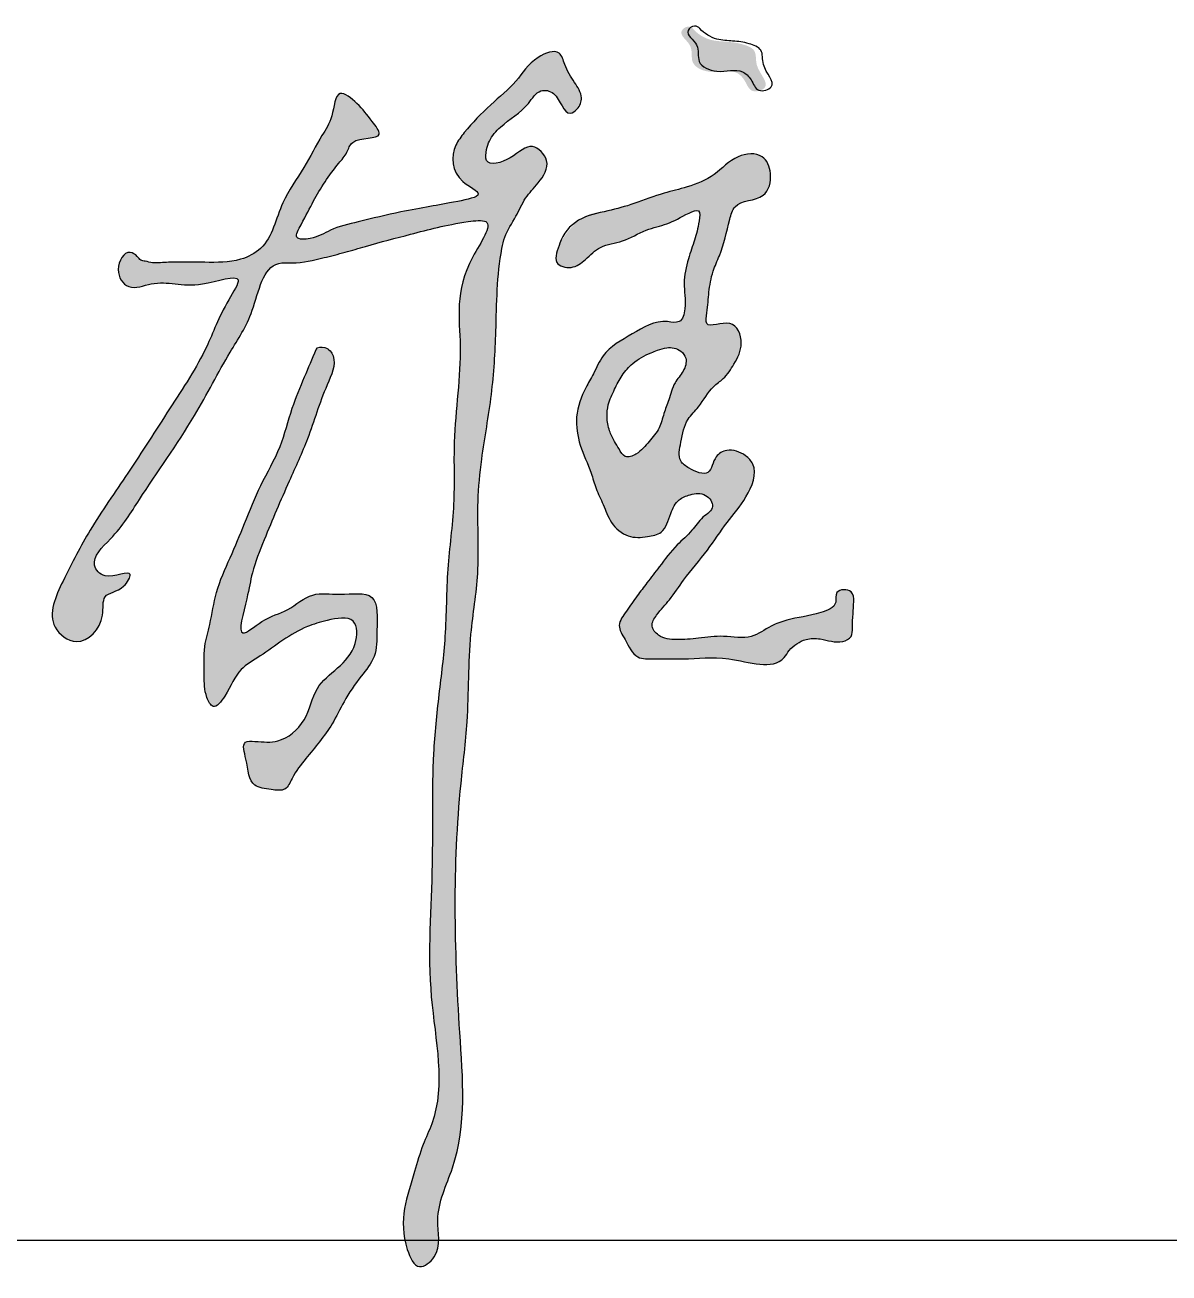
# Model space of a CAD drawing. Extents: x 28773 to 175644, y 7355 to 486294.
# Drawn here: x 152197 to 152879, y 141932 to 142676 of the extents above; entities that cross this region are included whole.
import ezdxf

# ---------------------------------------------------------------- set-up
doc = ezdxf.new("R2010")
doc.units = 0
doc.header["$LTSCALE"] = 1000
doc.header["$MEASUREMENT"] = 0
doc.layers.add('文字和字符', color=7, linetype='Continuous')

msp = doc.modelspace()

# ---------------------------------------------------------------- hatches: boundary and pattern name
h = msp.add_hatch(color=6)
edge = h.paths.add_edge_path()
edge.add_spline(control_points=[(152595.48, 142673.46), (152598.17, 142670.53), (152604.63, 142666.49), (152615.3, 142666.16), (152623.89, 142665.1), (152633.83, 142661.35), (152631.34, 142649.96), (152643.64, 142639.06), (152629.14, 142634.72), (152626.69, 142643.21), (152618.9, 142650.53), (152607.15, 142645.93), (152592.56, 142652.14), (152596.33, 142664.33), (152585.25, 142670.73), (152592, 142676.01), (152594.69, 142674.32), (152595.48, 142673.46)], knot_values=[0, 0, 0, 0, 9.941955, 17.81997, 26.06635, 32.772253, 40.050923, 51.788007, 58.187099, 64.698727, 70.459521, 83.166695, 93.225525, 101.466789, 109.786091, 113.761149, 116.674069, 116.674069, 116.674069, 116.674069], degree=3, periodic=0)
at = {"layer": '文字和字符'}
h = msp.add_hatch(color=6, dxfattribs=at)
edge = h.paths.add_edge_path()
edge.add_spline(control_points=[(152282.54, 142534.48), (152282.78, 142534.48), (152307.28, 142534.6), (152322.64, 142534.13), (152343.99, 142544.57), (152348.03, 142569.52), (152363.33, 142589.7), (152372.35, 142608.18), (152380.99, 142620.47), (152382.06, 142640.06), (152397.01, 142627.91), (152401.91, 142621.02), (152413.21, 142606.61), (152392.17, 142610.26), (152389.12, 142599.32), (152379.79, 142588.97), (152369.96, 142573.62), (152363.79, 142560.55), (152356.23, 142547.78), (152370.14, 142548.22), (152379.55, 142554.89), (152398.88, 142559.22), (152417.92, 142564.2), (152438.87, 142567.81), (152451.49, 142570.12), (152473.34, 142574.4), (152451.42, 142583.95), (152450.66, 142601.19), (152461.67, 142615.57), (152473.67, 142628.15), (152490.57, 142641.66), (152498.65, 142656.11), (152515.83, 142662.68), (152519.09, 142650.34), (152523.92, 142642.56), (152530.08, 142633.7), (152527.44, 142626.15), (152518.31, 142620.26), (152515.85, 142635.69), (152502.86, 142638.28), (152495.43, 142624.81), (152482.89, 142618.46), (152474.15, 142608.51), (152471.94, 142601.63), (152470.66, 142590.87), (152488.48, 142595.88), (152498.1, 142607.67), (152511.69, 142594.41), (152503.6, 142581.84), (152494.81, 142573.11), (152489.8, 142561.1), (152483.23, 142551.96), (152478.3, 142528.73), (152478.25, 142497.28), (152475.89, 142455.16), (152469.42, 142421.71), (152466.01, 142386.07), (152468.72, 142351.06), (152460.93, 142307.63), (152462.05, 142265.53), (152451.78, 142186.74), (152453.5, 142098.66), (152461.43, 142009.12), (152439.65, 141967.36), (152446.53, 141944.36), (152430.69, 141931.74), (152417.8, 141959.81), (152426.83, 141982.5), (152433.53, 142007.41), (152449.16, 142039.45), (152434.67, 142098.47), (152441.12, 142170.98), (152438.93, 142231.48), (152443.52, 142276.56), (152448.4, 142313.09), (152447.99, 142351.1), (152453.75, 142389.63), (152451.54, 142433.77), (152459.75, 142485.13), (152451.4, 142522.92), (152479.27, 142560.98), (152450.39, 142557.57), (152430.01, 142551.91), (152404.74, 142545.47), (152387.77, 142540.35), (152373.16, 142536.73), (152360.33, 142533.58), (152339.21, 142535.22), (152334.54, 142504.26), (152316.41, 142477.46), (152296.47, 142437.58), (152269.6, 142401.06), (152252.58, 142372.61), (152234.31, 142356.9), (152245.29, 142343.52), (152263.53, 142353.38), (152255.22, 142337.94), (152242.13, 142337.59), (152245.41, 142319.41), (152229.93, 142302.81), (152207.95, 142319.61), (152221.04, 142347.86), (152235.96, 142376.49), (152259.67, 142410.22), (152282.22, 142445.91), (152305.55, 142481.11), (152313.15, 142504.64), (152330.02, 142530.12), (152295.37, 142516.68), (152278.95, 142525.49), (152258.47, 142516.69), (152249.58, 142529.75), (152257.17, 142542.97), (152263.72, 142538.56), (152265.71, 142535.47), (152269.37, 142535.15), (152273.88, 142533.44), (152282.43, 142534.48), (152282.54, 142534.48)], knot_values=[0, 0, 0, 0, 30.010681, 59.710914, 78.593199, 120.407305, 154.524141, 185.004149, 203.061643, 222.774317, 238.80713, 258.455944, 270.333782, 293.330836, 302.766156, 314.154011, 351.592667, 373.783884, 384.727657, 395.744414, 413.857163, 437.957453, 474.261753, 498.637383, 521.996218, 540.039757, 556.440551, 586.981856, 599.46137, 631.292047, 659.861277, 686.798362, 704.454635, 714.77327, 731.806988, 745.746399, 755.60273, 762.331918, 783.607358, 794.2488, 808.935268, 839.224822, 854.000646, 861.29652, 870.524529, 890.282084, 910.927322, 927.245681, 946.958313, 963.356978, 980.390735, 1000.003082, 1009.515457, 1078.314372, 1130.678307, 1184.843128, 1219.935368, 1279.461792, 1329.992924, 1402.614913, 1454.086505, 1659.988392, 1772.185683, 1817.246483, 1847.677046, 1862.240127, 1879.608782, 1944.488332, 1967.79145, 1986.349178, 2091.415626, 2201.453187, 2292.790848, 2342.000053, 2390.03078, 2446.006624, 2499.916829, 2551.206876, 2630.928051, 2705.368541, 2736.511304, 2751.139397, 2799.882761, 2838.437816, 2856.100871, 2874.060326, 2900.839764, 2911.90203, 2956.44123, 2995.684828, 3055.617738, 3138.927419, 3179.415616, 3204.798199, 3217.112426, 3237.828089, 3249.032304, 3266.585733, 3281.97368, 3312.759311, 3333.895438, 3372.534497, 3420.293911, 3476.863372, 3540.284988, 3599.822241, 3643.146119, 3661.15915, 3690.737213, 3733.200125, 3751.837118, 3768.448916, 3785.656639, 3792.541545, 3796.752385, 3800.355287, 3806.580356, 3819.839144, 3819.839144, 3819.839144, 3819.839144], degree=3, periodic=0)
h = msp.add_hatch(color=6, dxfattribs=at)
edge = h.paths.add_edge_path()
edge.add_spline(control_points=[(152515.89, 142545.87), (152515.95, 142546.06), (152527.27, 142564.29), (152543.73, 142564.09), (152561.09, 142569.66), (152576.38, 142575.63), (152592.94, 142579.34), (152608.83, 142585.68), (152619.49, 142598.7), (152637.32, 142600.45), (152643.07, 142586.75), (152638.86, 142570.19), (152620.34, 142572.16), (152615.83, 142554.96), (152613.07, 142542.19), (152606.5, 142528.47), (152604.53, 142516.45), (152604.09, 142507.13), (152601.86, 142493.55), (152619.79, 142502.86), (152626.17, 142485.5), (152620.26, 142474.43), (152614.53, 142465.45), (152605.1, 142459.21), (152600.32, 142449.29), (152590.42, 142440.16), (152588.33, 142428.66), (152585.87, 142416.51), (152593.97, 142410.64), (152606.06, 142405.63), (152607.26, 142418.76), (152616.66, 142423.79), (152625.63, 142420.75), (152634.75, 142410.93), (152627.58, 142393.46), (152615.09, 142379.45), (152603.68, 142361.76), (152591.04, 142347.56), (152582.01, 142333.5), (152574.54, 142325.94), (152569.3, 142317.62), (152575.67, 142310.18), (152586.23, 142309.11), (152599.2, 142310.18), (152613.85, 142312.38), (152629.62, 142308.98), (152640.62, 142317.61), (152654.76, 142322.48), (152667.21, 142323.74), (152681.9, 142329.14), (152679.21, 142339.57), (152690.93, 142339.86), (152691.23, 142331.44), (152690.67, 142324.51), (152690.26, 142317.71), (152690.42, 142310.67), (152681.82, 142306.47), (152672.94, 142310.42), (152661.36, 142310.11), (152653.64, 142305.17), (152645.05, 142290.02), (152616.99, 142300.77), (152592.66, 142297.48), (152574.99, 142298.19), (152560.32, 142297.59), (152555.78, 142308.52), (152549.27, 142318.03), (152556.18, 142327.12), (152561.6, 142335.13), (152568.33, 142343.95), (152576.11, 142354.14), (152584.35, 142365.2), (152594.74, 142373.81), (152599.93, 142382.35), (152609.54, 142388.05), (152602.7, 142397.47), (152594.08, 142396.37), (152585.77, 142393.07), (152581.3, 142384), (152578.61, 142372.9), (152567.08, 142370.49), (152555.9, 142369.84), (152545.8, 142378.61), (152542.16, 142389.78), (152537.27, 142399.26), (152534.02, 142411.53), (152527.34, 142424.8), (152524.44, 142442.83), (152529.62, 142457.36), (152536.58, 142468.58), (152542.09, 142482.46), (152559.5, 142491.61), (152574.09, 142501.07), (152588.43, 142497.38), (152591.66, 142509.92), (152588.84, 142521.66), (152592.03, 142535.66), (152596.39, 142548.04), (152598.65, 142556.11), (152599.93, 142566.98), (152588.9, 142562.16), (152580.99, 142557.05), (152566.11, 142554.18), (152554.39, 142546.22), (152540.01, 142545.17), (152531.73, 142536.25), (152523.74, 142530.27), (152510.02, 142532.3), (152515.85, 142545.75), (152515.89, 142545.87)], knot_values=[0, 0, 0, 0, 24.512001, 49.882294, 72.277412, 98.738469, 118.409447, 143.109669, 167.776883, 187.618262, 203.042037, 222.126752, 247.275306, 258.48372, 289.86628, 303.795246, 321.379231, 338.707377, 347.328395, 366.307106, 385.237264, 403.506228, 418.562709, 428.786369, 449.648574, 463.118664, 483.023077, 498.54091, 507.708607, 523.614939, 538.272825, 548.331434, 564.446663, 573.613544, 601.356343, 627.727416, 655.753502, 687.468657, 707.386499, 724.030195, 733.822997, 742.988374, 758.369859, 776.521682, 797.368312, 820.285411, 838.875384, 852.53501, 881.495768, 896.424896, 904.484831, 916.221913, 924.49056, 934.624145, 946.353648, 953.359124, 961.492881, 980.267656, 992.004738, 1008.557493, 1015.80342, 1061.650078, 1099.490071, 1123.473109, 1136.892554, 1154.792681, 1167.453766, 1180.555905, 1196.223819, 1209.542153, 1226.270416, 1249.735518, 1266.970627, 1281.05191, 1293.130439, 1303.91699, 1316.71909, 1326.731209, 1339.888064, 1357.279911, 1369.076666, 1385.0742, 1402.881823, 1419.32573, 1433.82478, 1447.087554, 1471.921893, 1495.500471, 1520.791964, 1533.894554, 1550.83807, 1581.024251, 1611.984954, 1621.45011, 1633.096343, 1654.387173, 1674.742462, 1691.115782, 1707.380906, 1715.678547, 1723.570803, 1743.940975, 1761.902668, 1783.344225, 1802.439161, 1818.418402, 1831.919163, 1844.453477, 1860.498716, 1860.498716, 1860.498716, 1860.498716], degree=3, periodic=0)
edge = h.paths.add_edge_path(flags=16)
edge.add_spline(control_points=[(152570.28, 142480.52), (152570.15, 142480.47), (152558.48, 142474.75), (152552.99, 142467.41), (152548.32, 142458.55), (152544.55, 142450.5), (152543.66, 142441.85), (152545.01, 142434.34), (152548.18, 142428.08), (152551.21, 142423.17), (152554.48, 142417.03), (152563.39, 142420.58), (152568.78, 142427.39), (152575.72, 142435.03), (152577.61, 142444.26), (152581.26, 142452.94), (152583.44, 142462.38), (152589.77, 142468.9), (152592.15, 142476.63), (152587.57, 142482.95), (152580.07, 142484.04), (152575.38, 142482.65), (152570.32, 142480.54), (152570.28, 142480.52)], knot_values=[0, 0, 0, 0, 17.49913, 30.768414, 43.809406, 57.820521, 67.761158, 79.395962, 89.172864, 96.402516, 104.532234, 113.624822, 128.719094, 142.570854, 155.091253, 167.081152, 182.063386, 194.044375, 204.792336, 212.007375, 223.839632, 231.821798, 237.531752, 237.531752, 237.531752, 237.531752], degree=3, periodic=0)
h = msp.add_hatch(color=6, dxfattribs=at)
edge = h.paths.add_edge_path()
edge.add_spline(control_points=[(152370.6, 142482.44), (152370.53, 142482.26), (152362.17, 142462.67), (152355.79, 142447.38), (152349.83, 142423.3), (152337.18, 142402.13), (152328.25, 142379.46), (152319.42, 142358.24), (152310.39, 142338.74), (152307.94, 142320.38), (152303.18, 142304.24), (152304.03, 142289.07), (152303.67, 142277.69), (152309.44, 142266.5), (152319.39, 142279.65), (152323.01, 142291.43), (152338.31, 142299.99), (152350.41, 142309.37), (152364.01, 142317.31), (152377.27, 142321.18), (152395.38, 142324.68), (152395.09, 142296.41), (152369.58, 142287.04), (152365.91, 142260.62), (152349.76, 142247.31), (152337.46, 142248.64), (152325.5, 142249.28), (152330.12, 142235.12), (152330.31, 142221.68), (152343.04, 142220.32), (152352.69, 142218.63), (152357.09, 142229.36), (152366.61, 142241.4), (152378.93, 142255.7), (152387.44, 142273.64), (152396.14, 142286.5), (152407.08, 142299.45), (152406.38, 142315.54), (152408.44, 142339.57), (152384.93, 142335.24), (152367.84, 142338.6), (152353.72, 142325.84), (152340.08, 142323.01), (152321.46, 142306.46), (152329.95, 142334.56), (152332.08, 142350.37), (152341.83, 142374.79), (152352.83, 142400.7), (152367.04, 142431.23), (152374.01, 142456.03), (152383.51, 142474.91), (152377.51, 142485.28), (152370.62, 142482.49), (152370.6, 142482.44)], knot_values=[0, 0, 0, 0, 24.542793, 52.435959, 85.650583, 121.512598, 155.916917, 186.540407, 217.474406, 244.606868, 263.102829, 287.388558, 305.597528, 314.527085, 327.332873, 353.193682, 372.630675, 395.352625, 418.617204, 435.772151, 457.249665, 475.959444, 524.49024, 552.742939, 580.507685, 599.437854, 607.362997, 621.159879, 644.090151, 657.95728, 669.398503, 679.892715, 700.008206, 736.031643, 756.664286, 782.242284, 801.590045, 823.390719, 851.090423, 877.54929, 900.135028, 924.011869, 947.574779, 965.855715, 994.232281, 1016.328926, 1045.309406, 1098.032674, 1136.336698, 1183.774373, 1208.195694, 1217.866995, 1225.149506, 1225.149506, 1225.149506, 1225.149506], degree=3, periodic=0)

# ---------------------------------------------------------------- linework, layer by layer
msp.add_line((145644.07, 141951.41), (153644.07, 141951.41))
at = {"layer": '文字和字符', "color": 6}
for points, start_tangent, end_tangent in [([(152599.38, 142673.83), (152609.54, 142667.58), (152618.92, 142666.41), (152628.69, 142664.85), (152635.73, 142660.94), (152637.29, 142652.35), (152641.98, 142639.07), (152634.55, 142637.12), (152629.86, 142643.37), (152624.78, 142648.05), (152609.54, 142648.44), (152598.98, 142654.3), (152597.42, 142664.07), (152592.34, 142672.66), (152596.25, 142675.39), (152599.38, 142673.83)], (0.676765, -0.736199), (0.676765, -0.736199)), ([(152282.54, 142534.48), (152304.17, 142534.48), (152325.5, 142536.27), (152337.44, 142542.79), (152350.69, 142569.86), (152363.23, 142591), (152374.04, 142610.12), (152379.86, 142621.76), (152384.85, 142635.06), (152394.83, 142629.24), (152403.98, 142618.44), (152408.14, 142610.95), (152392.34, 142605.97), (152388.87, 142600.12), (152384.02, 142593.5), (152369.05, 142571.05), (152361.56, 142556.92), (152359.07, 142549.44), (152366.96, 142548.62), (152379.03, 142553.6), (152395.67, 142558.58), (152421.14, 142564.56), (152438.41, 142567.76), (152454.96, 142570.82), (152467.2, 142575.21), (152458.05, 142582.69), (152453.89, 142604.3), (152458.88, 142611.79), (152474.69, 142628.41), (152489.66, 142642.54), (152502.97, 142656.67), (152515.45, 142659.17), (152518.78, 142652.52), (152524.6, 142641.71), (152528.76, 142632.57), (152526.26, 142625.92), (152522.1, 142623.42), (152512.12, 142635.06), (152504.63, 142636.72), (152497.15, 142629.24), (152480.51, 142615.11), (152473.86, 142606.8), (152472.19, 142601.81), (152472.19, 142595.16), (152486.33, 142596.82), (152499.64, 142603.47), (152507.96, 142595.16), (152502.97, 142581.86), (152495.48, 142572.72), (152489.66, 142561.91), (152483.01, 142549.44), (152481.34, 142542.79), (152477.73, 142493.34), (152475.08, 142455.7), (152469.3, 142417.1), (152467.11, 142391.9), (152466.92, 142349), (152462.89, 142312.81), (152460.59, 142260.53), (152456.95, 142223.61), (152456.23, 142075.23), (152451.86, 141994.5), (152443.12, 141963.22), (152440.94, 141941.4), (152432.21, 141935.58), (152424.93, 141945.76), (152429.3, 141992.31), (152434.39, 142008.32), (152439.49, 142020.68), (152439.24, 142096.4), (152439.72, 142175.69), (152440.53, 142241.51), (152443.74, 142276.83), (152447.38, 142311.25), (152449.08, 142351.55), (152452.53, 142390.25), (152452.92, 142427.21), (152456.45, 142484.55), (152463.98, 142537.67), (152471.71, 142558.73), (152461.17, 142558.73), (152426.86, 142551.19), (152400.03, 142543.99), (152387.79, 142540.47), (152375.26, 142537.25), (152356.21, 142534.14), (152348.25, 142533.79), (152332.46, 142505.84), (152319.28, 142480.82), (152298.1, 142443.19), (152265.14, 142393), (152247.88, 142369.48), (152238.46, 142353.79), (152244.74, 142347.52), (152259.65, 142348.31), (152255.73, 142341.25), (152244.74, 142334.98), (152243.17, 142324), (152227.48, 142308.32), (152214.92, 142316.94), (152219.63, 142344.39), (152235.85, 142374.74), (152258.28, 142408.78), (152283.19, 142447.11), (152305.16, 142483.96), (152318.5, 142512.19), (152323.99, 142523.95), (152302.8, 142521.6), (152272.2, 142521.6), (152258.86, 142520.03), (152252.59, 142530.22), (152259.65, 142540.42), (152263.93, 142537.91), (152266.08, 142535.77), (152268.6, 142535.14), (152272.99, 142534.21), (152282.54, 142534.48)], (1, 0), (1, 0)), ([(152515.89, 142545.87), (152527.08, 142559.54), (152544.49, 142565.13), (152560.03, 142569.48), (152578.06, 142575.69), (152591.74, 142579.42), (152607.9, 142586.88), (152622.2, 142597.44), (152636.5, 142597.44), (152641.47, 142587.5), (152637.12, 142574.45), (152620.33, 142567.62), (152617.22, 142560.16), (152611.01, 142538.42), (152607.28, 142529.1), (152604.79, 142516.67), (152603.55, 142504.25), (152603.55, 142498.03), (152617.22, 142498.03), (152624.06, 142486.23), (152619.71, 142473.8), (152613.24, 142465.09), (152607.6, 142460.36), (152598.57, 142448.33), (152592.36, 142440.88), (152588.01, 142427.21), (152588.01, 142416.03), (152592.98, 142411.68), (152604.17, 142409.19), (152609.14, 142418.51), (152615.36, 142422.24), (152626.55, 142419.13), (152630.9, 142414.16), (152626.87, 142394.58), (152615.59, 142379.29), (152603.82, 142362.87), (152589.68, 142344.92), (152581.26, 142333.29), (152573.58, 142324.08), (152570.89, 142317.56), (152574.73, 142312.18), (152585.49, 142309.5), (152598.54, 142310.26), (152613.52, 142311.42), (152630.04, 142311.42), (152641.95, 142317.56), (152651.16, 142321.01), (152671.52, 142325.62), (152680.35, 142331.76), (152681.12, 142337.52), (152689.57, 142337.9), (152691.11, 142332.14), (152690.72, 142324.85), (152690.34, 142316.41), (152689.57, 142311.42), (152684.58, 142308.35), (152671.13, 142309.88), (152662.69, 142309.5), (152652.7, 142302.97), (152649.63, 142298.75), (152616.6, 142297.98), (152589.33, 142297.98), (152572.04, 142297.98), (152562.44, 142299.13), (152554.76, 142309.5), (152551.3, 142317.94), (152555.53, 142326.38), (152562.06, 142335.6), (152567.82, 142343.27), (152575.12, 142352.87), (152585.87, 142365.92), (152594.67, 142374.68), (152601.23, 142382.42), (152606.99, 142388.95), (152602.77, 142395.47), (152593.55, 142395.86), (152587.02, 142392.79), (152582.03, 142384.73), (152576.27, 142373.59), (152568.2, 142370.91), (152556.68, 142371.29), (152546.69, 142379.35), (152541.7, 142390.1), (152537.5, 142399.67), (152534.52, 142408.75), (152528.08, 142425.45), (152525.9, 142442.3), (152531.34, 142459.69), (152535.9, 142467.96), (152541.68, 142478.72), (152559.09, 142491.77), (152580.16, 142499.09), (152586.98, 142499.09), (152590.39, 142506.76), (152589.97, 142522.1), (152592.56, 142536.54), (152596.17, 142547.77), (152598.92, 142559.16), (152598.49, 142565.13), (152592.95, 142563.85), (152579.73, 142557.46), (152567.37, 142553.62), (152553.3, 142547.23), (152540.09, 142543.4), (152531.13, 142536.16), (152522.61, 142531.47), (152514.08, 142534.45), (152515.89, 142545.87)], (0.284283, 0.95874), (0.284283, 0.95874)), ([(152370.6, 142482.44), (152363.68, 142466.16), (152356.35, 142447.44), (152349.02, 142424.66), (152337.62, 142401.46), (152327.85, 142378.68), (152319.3, 142358.33), (152311.16, 142337.58), (152307.08, 142318.45), (152304.23, 142305.43), (152303.83, 142287.94), (152305.46, 142274.92), (152309.12, 142269.63), (152316.04, 142275.73), (152325.81, 142291.6), (152337.21, 142299.74), (152350.65, 142309.1), (152365.31, 142317.23), (152377.12, 142320.9), (152392.59, 142320.49), (152393.81, 142307.06), (152371.28, 142280.31), (152363.33, 142261.57), (152347.7, 142249.07), (152334.06, 142248.79), (152328.38, 142248.22), (152328.66, 142238.28), (152334.06, 142222.67), (152343.72, 142220.11), (152351.96, 142220.39), (152356.22, 142226.64), (152364.46, 142238.57), (152380.09, 142259.3), (152387.19, 142272.36), (152397.42, 142287.69), (152405.1, 142299.34), (152406.8, 142314.95), (152403.75, 142334.68), (152384.77, 142336.49), (152368.5, 142336.04), (152353.59, 142327.45), (152338.22, 142320.23), (152326.92, 142313.45), (152329.18, 142333.78), (152332.53, 142349.34), (152339.58, 142369.01), (152354.49, 142403.95), (152365.43, 142429.3), (152377.13, 142461.42), (152380.65, 142478.66), (152375.72, 142483.59), (152370.6, 142482.44)], (-0.394162, -0.919041), (-0.394162, -0.919041)), ([(152570.28, 142480.52), (152559.4, 142474.15), (152553.02, 142467.03), (152548.52, 142458.78), (152544.77, 142449.4), (152544.02, 142442.28), (152545.52, 142434.03), (152548.52, 142427.65), (152551.15, 142423.16), (152554.9, 142418.66), (152561.28, 142420.16), (152569.16, 142427.65), (152575.08, 142435.69), (152577.91, 142444.25), (152580.79, 142452.4), (152584.54, 142462.53), (152589.42, 142469.65), (152590.94, 142477.25), (152587.95, 142481.5), (152579.66, 142483.52), (152574.1, 142482.06), (152570.28, 142480.52)], (-0.928724, -0.370772), (-0.928724, -0.370772))]:
    msp.add_spline(points, degree=3, dxfattribs=dict(at, start_tangent=start_tangent, end_tangent=end_tangent))

doc.saveas('drawing.dxf')
